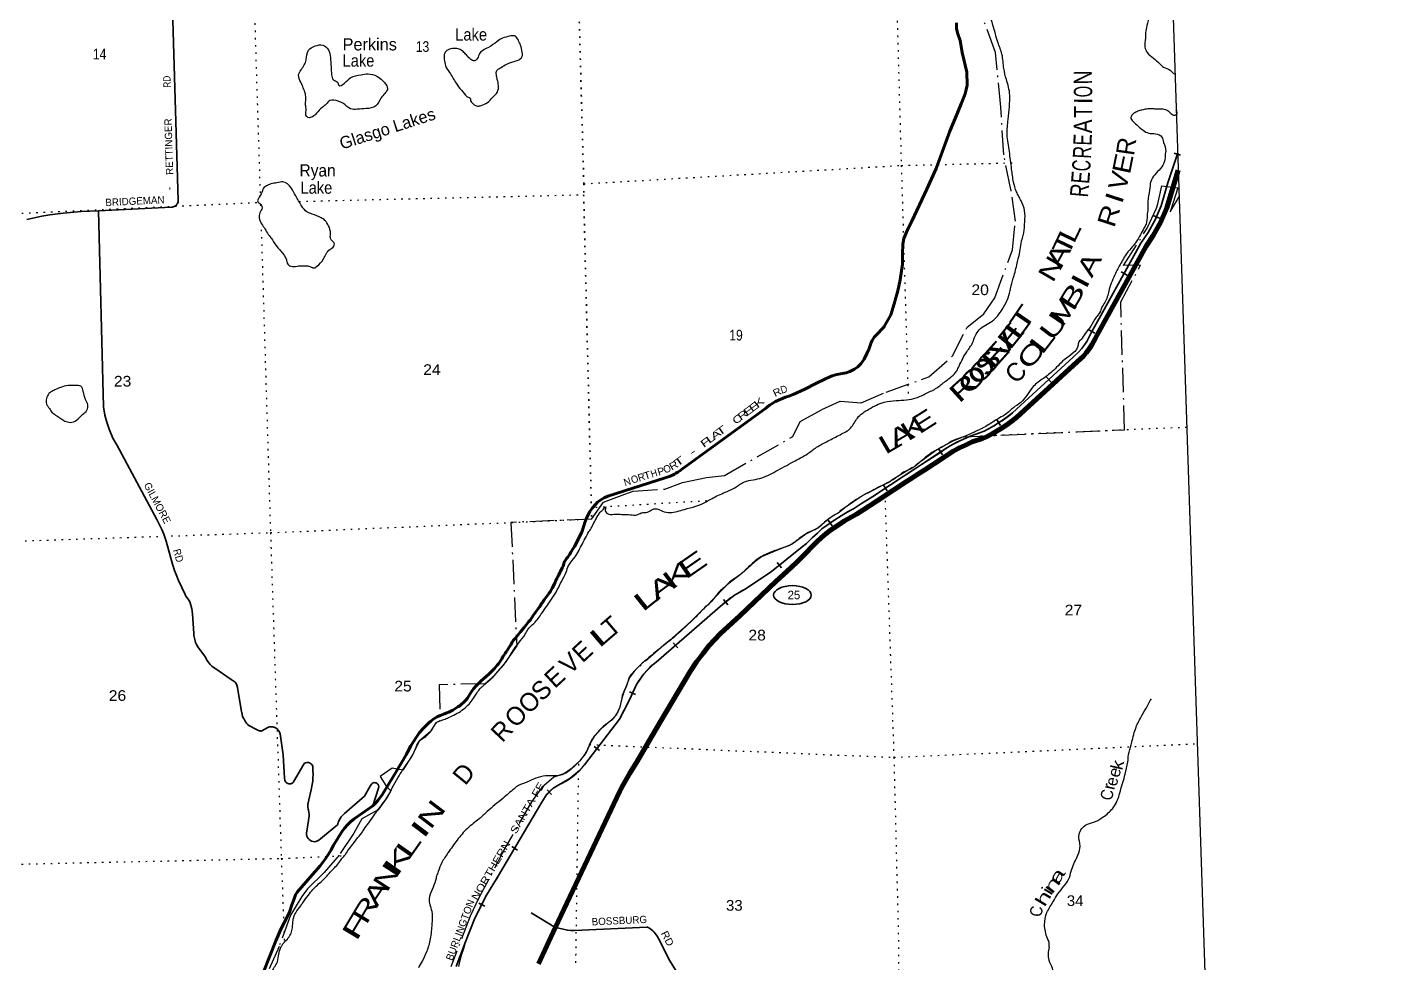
# Model space of a CAD drawing. Header units: feet. Extents: x 485078 to 733631, y 372822 to 564222.
# Drawn here: x 711273 to 733631, y 471205 to 486560 of the extents above; entities that cross this region are included whole.
import ezdxf
from ezdxf.enums import TextEntityAlignment as Align

# ---------------------------------------------------------------- set-up
doc = ezdxf.new("R2010")
doc.units = ezdxf.units.FT
doc.header["$LTSCALE"] = 80
doc.linetypes.add('DOT_DASHED', pattern=[7.7, 5, -1.2, 0.3, -1.2])
doc.linetypes.add('DOTTED', pattern=[1.5, 0.3, -1.2])
for name, color, linetype, lineweight in [('17', 7, 'Continuous', 25), ('23', 7, 'Continuous', 70), ('26', 7, 'Continuous', 40), ('27', 7, 'Continuous', 25), ('29', 7, 'Continuous', 25), ('30', 7, 'Continuous', 25), ('34', 7, 'Continuous', 25), ('39', 7, 'Continuous', 13), ('4', 7, 'Continuous', 13), ('41', 7, 'Continuous', 13), ('44', 7, 'DOT_DASHED', 13), ('6', 7, 'DOTTED', 25), ('7', 7, 'DOTTED', 13)]:
    doc.layers.add(name, color=color, linetype=linetype, lineweight=lineweight)

msp = doc.modelspace()

# ---------------------------------------------------------------- linework, layer by layer
at = {"layer": '17'}
msp.add_ellipse((723837.65, 477240.34), major_axis=(309.24, -1), ratio=0.500121, dxfattribs=at)
at = {"layer": '23'}
msp.add_line((719667.62, 471185.52), (719944.7, 471779.39), dxfattribs=at)
msp.add_lwpolyline([(719944.7, 471779.39), (721004.13, 474022.41), (721023.67, 474066.42), (721059.1, 474125.09), (721169.05, 474314.56), (721275.33, 474494.26), (721673.58, 475167.79), (722158.57, 475986.77), (722262.17, 476146.45), (722365.91, 476278.21), (722467.66, 476407.97), (722659.19, 476607.6), (722976.41, 476901.06), (723568.96, 477466.01), (723746.52, 477629.71), (723910.11, 477781.43), (724041.79, 477911.19), (724172.97, 478047.44), (724231.82, 478107.32), (724315.62, 478183.18), (724387.44, 478248.06), (724466.25, 478307.95), (724571.99, 478378.82), (724691.69, 478457.68), (724801.42, 478521.56), (724892.19, 478569.47), (725012.9, 478646.32), (725213.4, 478776.08), (725503.69, 478966.73), (725714.17, 479104.48), (725796.97, 479158.38), (725896.73, 479224.26), (726011.44, 479298.12), (726311.7, 479493.76), (726410.46, 479559.64), (726479.29, 479602.56), (726581.04, 479657.46), (726679.8, 479703.37), (726792.52, 479754.28), (726961.6, 479812.68), (727026.44, 479836.63), (727118.22, 479886.54), (727201.01, 479934.45), (727266.85, 479976.37), (727358.12, 480035.76), (727447.9, 480099.64), (727519.72, 480157.54), (727853.15, 480463.72), (728515.52, 481070.59), (728615.78, 481162.92), (728663.66, 481218.82), (728716.53, 481287.69), (728757.43, 481349.58), (728809.3, 481445.4), (728840.23, 481509.28), (728989.86, 481778.78), (729644.75, 482965.08), (729763.46, 483139.76), (729885.16, 483353.36), (729986.91, 483594.91), (730102.62, 483978.21), (730174.68, 484216.08)], dxfattribs=at)
at = {"layer": '26'}
for points in [[(720379.41, 478272.05), (720415.42, 478378.45), (720430.89, 478431.8), (720458.65, 478501.25), (720485.15, 478556.18), (720514.18, 478609.85), (720553.93, 478671.09), (720608.2, 478732.34), (720637.22, 478764.54), (720709.16, 478815.68), (720745.45, 478834.31), (720808.55, 478862.72), (720929.07, 478903.76), (721764.52, 479168.31), (721830.78, 479192.93), (721877.63, 479215.19), (721899.71, 479226.56), (721926.21, 479241.39), (721953.98, 479257.49), (721990.26, 479281.8), (722038.53, 479316.53), (722078.29, 479347.78), (723395.98, 480304.18), (723462.98, 480355.69), (723562.43, 480416.68), (723650.12, 480458.41), (723726.04, 480487.3), (723778.44, 480503.35), (723849.01, 480530.1), (724044.44, 480621.85), (724220.89, 480710.66), (724393.05, 480792.52), (724493.57, 480837.46), (724565.22, 480858.86), (724721.34, 480888.82), (724783.37, 480910.22), (724858.22, 480949.81), (724910.62, 480984.05), (724960.88, 481036.48), (725017.56, 481112.46), (725061.4, 481203.41), (725094.55, 481272.96), (725134.12, 481388.52), (725150.42, 481418.21), (725181.97, 481472.25), (725234.9, 481529.49), (725311.36, 481608.14), (725337.31, 481635.15), (725339.98, 481638.09), (725347.06, 481650.13), (725367.38, 481687.31), (725452.74, 481838.52), (725508.34, 482018.82), (725537.61, 482117.14), (725567.02, 482235.92), (725605.79, 482412.47), (725644.16, 482669.97), (725645.09, 482717.17), (725645.23, 482839.04), (725652.71, 482998.48), (725669.82, 483090.51), (725729.71, 483237.11), (725800.29, 483378.36), (726047.69, 483901.03), (726200.23, 484243.98), (726420.57, 484852.63), (726509.08, 485059.91), (726610.78, 485301.1), (726674.8, 485465.04), (726706.82, 485610.14), (726701.17, 485823.07), (726625.84, 486143.4), (726593.83, 486343.15), (726552.16, 486455.04), (726533.8, 486535.12), (726532.86, 486630.28)], [(716948.05, 473782.72), (717001.32, 473834.62), (717033.09, 473872.06), (717064.63, 473911.15), (717102.75, 473962.95), (717304.45, 474297.1), (717495.07, 474616.42), (717515.78, 474662.57), (717569.44, 474764.3), (717609.68, 474826.21), (717668.04, 474918.05), (717716.99, 474983.99), (717781.94, 475056.99), (717869.49, 475141.3), (717901.03, 475170.03), (717949.04, 475206.29), (718004.58, 475239.73), (718053.53, 475263.28), (718127.66, 475290.83), (718165.31, 475305.43), (718197.79, 475320.03), (718230.27, 475335.58), (718264.15, 475353.94), (718312.63, 475381.73), (718344.64, 475403.87), (718375.23, 475425.06), (718401.12, 475445.31), (718438.31, 475474.98), (718467.96, 475508.42), (718500.2, 475550.58), (718542.09, 475615.11), (718572.68, 475661.26), (718601.39, 475698.94), (718639.99, 475743.7), (718706.83, 475812.93), (718734.13, 475837.89), (718765.66, 475864.74), (718855.56, 475943.39), (718893.21, 475978.71), (718921.34, 476009.21), (718946.29, 476037), (718968.41, 476062.2), (718991.24, 476090.69), (719009.12, 476112.59), (719022.07, 476130.72), (719033.6, 476146.27), (719064.44, 476196.2), (719089.63, 476235.06), (719119.04, 476282.62), (719131.99, 476301.7), (719152.23, 476333.26), (719185.18, 476383.66), (719212.25, 476424.64), (719237.19, 476465.38), (719254.61, 476491.99), (719270.38, 476510.36), (719288.26, 476532.73), (719373.81, 476634.58), (719431.24, 476707.12), (719468.89, 476757.51), (719505.61, 476799.9), (719538.55, 476836.44), (719582.35, 476903.22), (719624.06, 476964.43), (719657.43, 477010.34), (719683.15, 477045.82), (719695.41, 477060.86), (719706.71, 477079.12), (719719.39, 477099.99), (719732.25, 477119.47), (719744.42, 477136.86), (719758.15, 477158.59), (719777.88, 477185.29), (719841.66, 477272.25), (719850.87, 477284.43), (719855.55, 477290.63), (719858.51, 477294.68), (719864.47, 477305.6), (719890.46, 477353.1), (719936.36, 477437.5), (719955.84, 477478.91), (719971.23, 477511.37), (719984.62, 477538.52), (719992.45, 477555.57), (720001.67, 477575.23), (720018.41, 477609.82), (720027.36, 477627.4), (720056.68, 477685.53), (720071.64, 477715.46), (720077.2, 477732.51), (720085.55, 477760), (720091.81, 477778.45), (720094.68, 477786.19), (720112.24, 477813.86), (720129.29, 477838.05), (720144.24, 477859.63), (720180.84, 477912.96), (720200.5, 477944.29), (720239.28, 478005.19), (720259.28, 478038.08), (720379.41, 478272.05)], [(715147.88, 471038.96), (715354.23, 471562.8), (715391.28, 471650.59), (715434.17, 471744.22), (715489.73, 471859.32), (715578.44, 472037.82), (715616.46, 472154.86), (715655.45, 472253.38), (715677.87, 472321.65), (715703.21, 472362.62), (715960.07, 472651.83), (716081.92, 472795.21), (716167.7, 472907.37), (716219.36, 472985.4), (716262.25, 473056.61), (716304.17, 473136.59), (716366.55, 473240.96), (716398.72, 473291.68), (716438.69, 473355.08), (716480.6, 473412.63), (716530.32, 473471.15), (716582.95, 473520.89), (716643.39, 473569.66), (716948.05, 473782.72)]]:
    msp.add_lwpolyline(points, dxfattribs=at)
at = {"layer": '29'}
msp.add_line((719550.26, 472022.05), (719951.12, 471779.72), dxfattribs=at)
for points in [[(712444.25, 483547.59), (713644.48, 483607.76), (713658.7, 483608.88), (713671.55, 483611.74), (713684.4, 483616.02), (713695.25, 483621.17), (713705.81, 483628.31), (713716.09, 483635.45), (713724.38, 483644.31), (713732.09, 483654.31), (713740.37, 483666.89), (713745.51, 483679.74), (713749.79, 483693.75), (713752.65, 483715.46), (713634.44, 487599.95)], [(712444.25, 483547.59), (712160.17, 483533.58), (711861.29, 483506.66), (711646.53, 483481.65), (711510.46, 483457.57), (711265.86, 483402.92)], [(712444.25, 483547.59), (712523.05, 480332.47), (712547.32, 480192.83), (712579.68, 480077.48), (712616.08, 479962.13), (712680.8, 479816.42), (712748.55, 479698.04), (713399.27, 478481.28), (713440.73, 478403.37), (713483.2, 478316.35), (713515.56, 478238.44), (713554.49, 478126.63), (713658.64, 477750.22), (713693.02, 477646), (713720.33, 477576.18), (713756.77, 477480.56), (713864.26, 477247.2), (713879.81, 477223.52), (713929.5, 477153.52), (713949.44, 477111.24), (713975.47, 477016.88), (713987.64, 476930.29), (714006.57, 476607.63), (714008.93, 476576.86), (714017.04, 476533.23), (714022.45, 476512.26), (714029.21, 476490.27), (714038.68, 476462.2), (714052.26, 476431.67), (714076.59, 476389.74), (714197.59, 476218.94), (714216.52, 476185.12), (714237.14, 476152.32), (714258.09, 476123.57), (714278.71, 476100.23), (714304.06, 476074.53), (714324.34, 476058.64), (714350.87, 476040.21), (714623.97, 475856.9), (714685.49, 475812.94), (714703.74, 475789.94), (714717.26, 475764.23), (714725.7, 475724.67), (714786.38, 475357.72), (714794.49, 475309.02), (714801.59, 475277.38), (714810.04, 475252.86), (714820.68, 475226.99), (714833.36, 475201.12), (714844, 475182.85), (714857.27, 475161.97), (714875.77, 475136.85), (714889.71, 475120.28), (714896.9, 475112.17), (714905.24, 475103.65), (714906.89, 475102.5), (714908.92, 475101.28), (714912.05, 475099.52), (715038.84, 475032.93), (715047.03, 475028.2), (715052.56, 475025.32), (715057.46, 475023.04), (715064.72, 475019.86), (715069, 475018.21), (715074.13, 475016.34), (715087.98, 475012.25), (715097.82, 475010.14), (715106.64, 475008.7), (715114.83, 475007.77), (715117.2, 475007.73), (715119.53, 475008.1)], [(715119.53, 475008.1), (715119.54, 475008.07), (715122.85, 475009.55), (715125.55, 475010.86), (715221.26, 475065.91), (715237.29, 475072.19), (715250.19, 475075.33), (715269.71, 475078.12), (715287.48, 475078.12), (715299.68, 475077.42), (715314.32, 475074.28), (715330, 475070.1), (715347.43, 475063.12), (715362.77, 475054.05), (715377.75, 475042.55), (715389.95, 475031.04), (715404.24, 475011.86), (715416.79, 474988.84), (715425.32, 474964.59), (715430.2, 474923.44), (715472.72, 474657.69), (715477.95, 474618.98), (715499.9, 474237.45), (715502.34, 474204.32), (715508.27, 474187.58), (715514.54, 474176.42), (715526.39, 474163.17), (715538.94, 474153.4), (715554.28, 474146.43), (715568.91, 474142.59), (715582.85, 474141.55), (715599.93, 474143.99), (715612.13, 474148.52), (715624.33, 474154.45), (715637.4, 474164.04), (715645.07, 474173.11), (715813.41, 474464.31), (715825.26, 474478.96), (715843.04, 474488.38), (715866.39, 474493.26), (715889.74, 474491.86), (715910.65, 474485.59), (715927.03, 474476.87), (715943.41, 474462.57), (715955.96, 474441.99), (715961.02, 474425.07), (715965.2, 474355.32), (715966.6, 474295.34), (715965.2, 474240.94), (715960.32, 474183.74), (715954.05, 474131.43), (715934.53, 474043.55), (715895.85, 473879.64), (715884, 473829.77), (715881.56, 473802.56), (715881.21, 473778.5), (715881.91, 473757.23), (715886.45, 473728.27), (715891.33, 473707.35), (715897.25, 473678.05), (715901.44, 473642.48), (715902.48, 473610.39), (715899.69, 473582.84), (715890.28, 473539.95), (715859.79, 473332.61), (715860.13, 473308.2), (715864.66, 473284.49), (715873.38, 473262.86), (715884.53, 473244.03), (715900.56, 473226.59), (715922.87, 473210.2), (715943.43, 473200.44), (715968.53, 473194.16), (715992.92, 473192.77), (716011.4, 473194.86), (716028.13, 473199.74), (716041.02, 473203.93), (716060.15, 473215.14), (716366.03, 473468.45), (716371.25, 473479.61), (716374.74, 473489.03), (716377.69, 473499.65), (716386.75, 473526.16), (716410.45, 473570.8), (716429.27, 473599.39), (716455.76, 473629.38), (716482.71, 473654.21), (716810.54, 473938.81), (716906.06, 474104.35), (716924.88, 474137.13), (716938.12, 474149.68), (716954.15, 474158.05), (716968.79, 474161.54), (716986.56, 474161.19), (717002.6, 474157), (717018.63, 474147.94), (717029.08, 474137.82), (717039.19, 474120.04), (717045.12, 474095.98), (717041.11, 474073.49), (716948.05, 473782.72)], [(719951.6, 471783.47), (720074.6, 471754.02), (720142.51, 471738.92), (720199.86, 471734.39), (720258.72, 471734.39), (721446.44, 471788.75), (721459.37, 471786.77), (721480.87, 471776.39), (721513.23, 471755.54), (721543.79, 471731.19), (721564.73, 471711.37), (721592.27, 471680.03), (721619.91, 471640.68), (721665.72, 471552), (721813.66, 471255.45)], [(721813.65, 471255.47), (722210.37, 470625.38)]]:
    msp.add_lwpolyline(points, dxfattribs=at)
at = {"layer": '34'}
for p, q in [((730213.09, 484458.85), (730107.92, 484493.12)), ((729865.42, 483426.28), (729763.48, 483469.22)), ((729332.67, 482490.59), (729235.84, 482544.05)), ((728804.94, 481541.52), (728708.23, 481595.21)), ((728085.83, 480736.43), (728011.1, 480817.98)), ((727256.17, 480024.9), (727195.85, 480117.62)), ((726304.53, 479541.74), (726243.15, 479633.75)), ((725393.62, 478950.07), (725332.9, 479042.53)), ((724489.2, 478376.17), (724427.61, 478468.05)), ((723657.24, 477689.31), (723588.22, 477775.74)), ((722775.87, 477080.14), (722708.15, 477167.6)), ((721954.81, 476374.65), (721882.24, 476458.14)), ((721262.75, 475605.97), (721161.73, 475651.02)), ((720670.56, 474686.72), (720582.85, 474754.11)), ((719883.88, 473964.62), (719808.81, 474045.85)), ((719323.78, 473055.85), (719228.49, 473112.01)), ((718785.91, 472132.92), (718687.25, 472182.93))]:
    msp.add_line(p, q, dxfattribs=at)
at = {"layer": '34', "lineweight": 13}
for p, q in [((721602.18, 476139.04), (722690.58, 477085.06)), ((720423.93, 474453.52), (720999.58, 475202.77)), ((718997.21, 472607.08), (719722.86, 473838.39))]:
    msp.add_line(p, q, dxfattribs=at)
at = {"layer": '34'}
msp.add_lwpolyline([(718318.87, 471141.7), (718469.68, 471547.21), (718623.01, 471938.06), (718812.82, 472312.55), (718996.27, 472607.65), (719721.92, 473838.97), (719806.55, 473971.05), (719921.82, 474077.58), (720003.56, 474126.72), (720185.2, 474228.7), (720344, 474363.36), (720423.08, 474454.22), (720998.65, 475203.37), (721152.48, 475496.33), (721188.12, 475579.09), (721275.2, 475774.33), (721397.13, 475950.06), (721549.58, 476100.02), (721601.48, 476139.89), (722689.88, 477085.91), (722889.92, 477240.82), (723063.37, 477339.56), (723494.37, 477629.12), (723999.05, 478032.15), (724068.78, 478084.99), (724100.5, 478117.94), (724161.78, 478180.29), (724247.81, 478258.17), (724322.86, 478325.96), (724407.47, 478390.27), (724516.03, 478463.03), (724638.41, 478543.65), (724752.37, 478609.99), (724841.37, 478656.96), (724958.29, 478731.4), (725158.19, 478860.77), (725448.26, 479051.28), (725658.91, 479189.14), (725741.54, 479242.93), (725841.51, 479308.95), (725956.48, 479382.97), (726256.05, 479578.17), (726355.64, 479644.6), (726428.49, 479690.03), (726535.69, 479747.86), (726637.68, 479795.28), (726755.13, 479848.32), (726927.58, 479907.89), (726984.55, 479928.93), (727068.74, 479974.72), (727148.52, 480020.88), (727212.12, 480061.38), (727301.22, 480119.35), (727386.82, 480180.26), (727453.73, 480234.2), (727784.81, 480538.22), (728447.13, 481145.05), (728542.89, 481233.24), (728585.12, 481282.53), (728634.15, 481346.42), (728670.64, 481401.62), (728719.3, 481491.52), (728750.46, 481555.89), (728901.41, 481827.75), (729558.5, 483018.04), (729677.6, 483193.28), (729794.33, 483398.17), (729891.66, 483629.23), (730005.85, 484007.49), (730165.38, 484497.07)], dxfattribs=at)
at = {"layer": '34', "lineweight": 13}
for points in [[(724070.59, 478085.29), (724101.29, 478117.17), (724162.54, 478179.5), (724248.55, 478257.35), (724323.56, 478325.11), (724408.11, 478389.37), (724516.64, 478462.11), (724638.99, 478542.71), (724752.9, 478609.03), (724841.92, 478656.01), (724958.88, 478730.47), (725158.79, 478859.85), (725448.86, 479050.36), (725659.51, 479188.22), (725742.14, 479242.01), (725842.11, 479308.03), (725957.08, 479382.05), (726256.66, 479577.25), (726356.24, 479643.68), (726429.04, 479689.08), (726536.18, 479746.88), (726638.14, 479794.28), (726755.54, 479847.3), (726927.95, 479906.85), (726985.01, 479927.93), (727069.28, 479973.76), (727149.09, 480019.94), (727212.72, 480060.46), (727301.84, 480118.44), (727387.48, 480179.38), (727454.45, 480233.37), (727785.55, 480537.41), (728447.87, 481144.24), (728543.68, 481232.47), (728585.97, 481281.84), (728635.05, 481345.78), (728671.58, 481401.05), (728720.28, 481491.02), (728751.44, 481555.38), (728902.37, 481827.22), (729559.44, 483017.46), (729678.53, 483192.7), (729795.32, 483397.68), (729892.7, 483628.86), (730006.9, 484007.16), (730166.5, 484496.99)], [(723063.95, 477338.62), (723495.02, 477628.23), (723999.73, 478031.28)]]:
    msp.add_lwpolyline(points, dxfattribs=at)
for centre, radius, start, end in [((732162.51, 467335.02), 13455.15, 126.96807, 127.34884), ((723767.95, 475900.3), 1601.37, 116.07984, 132.28195), ((722272.78, 475212.33), 1143.89, 125.89112, 161.32281), ((718653.22, 476621.73), 2742.05, 328.8365, 337.64141), ((719564.68, 475121.39), 1088.28, 293.81472, 322.14301), ((720279.94, 473574.51), 616.42, 116.58162, 154.65367), ((722645.39, 470134.61), 4407.08, 145.87344, 166.76887)]:
    msp.add_arc(centre, radius, start, end, dxfattribs=at)
at = {"layer": '39'}
for points in [[(729851.4, 494004.37), (729710.24, 493848.57), (729606.46, 493646.12), (729462.45, 493514.44), (729306.24, 493384.43), (729167.94, 493265.06), (728995.6, 493132.56), (728833.43, 492998.32), (728729, 492898.15), (728569.39, 492745.77), (728442.5, 492582.19), (728365.03, 492460.53), (728288.14, 492318.63), (728214.95, 492188.99), (728185.83, 492145.64), (728119.06, 492004.04), (728057.31, 491899.02), (727971.13, 491728.52), (727908.26, 491522.25), (727857.07, 491332.52), (727831.48, 491167.81), (727845.8, 490953.65), (727896.81, 490801.28), (727990.69, 490706.82), (728106.42, 490627.16), (728217.8, 490557.5), (728350.07, 490466.17), (728444.54, 490351.49), (728500.56, 490235.7), (728542.59, 490113.43), (728570.34, 489994.8), (728533.34, 489874.3), (728557.26, 489538.95), (728608.74, 489370.4), (728696.5, 489138.11), (728759.91, 489046.82), (728862.53, 488930.35), (728974.62, 488836.42), (729003.01, 488695.54), (729139.77, 488519.32), (729267.91, 488361.07), (729370.56, 488313.43), (729537.19, 488293.94), (729678.46, 488241.34), (729797.59, 488184.04), (729866.89, 488099), (729921.68, 488025.68), (729978.54, 487950.4), (729977, 487794.48), (729926.04, 487596.66), (729862.59, 487410.62), (729784.97, 487224.17), (729751.64, 487047.09), (729743.38, 486913.25), (729703.33, 486758.25), (729659.7, 486586.95), (729638.77, 486470.97), (729635.34, 486379.77), (729627.37, 486235.82), (729662.34, 486147.76), (729766.33, 486053.59), (729866.11, 485965.38), (729934.7, 485904.6), (730039.43, 485854.99), (730110, 485796.3), (730122.58, 485793.09)], [(721416.41, 478594.18), (721460.7, 478603.56), (721538.44, 478646.29), (721584.69, 478657.74), (721703.28, 478618.65), (721827.54, 478593.89), (722064.97, 478647.3), (722251.86, 478697.22), (722519.49, 478826.4), (722731.22, 478927.65), (722871.16, 478990.39), (722952.71, 479041.32), (723020.34, 479083.76), (723301.81, 479154.63), (723563.72, 479271.49), (723852.84, 479427.61), (724089.93, 479561.97), (724234.77, 479665.34), (724424.13, 479769.99), (724621.63, 479872.85), (724794.68, 479981.08), (724905.32, 480146.22), (725095.47, 480293.4), (725343.33, 480405.81), (725541.04, 480431.76), (725871.84, 480477.73), (726041.79, 480553.48), (726209.35, 480641.31), (726351.99, 480750.69), (726535.48, 480917.92), (726575.68, 480998.03), (726702.47, 481234.48), (726797.39, 481382.97), (726842.61, 481499.65), (726904.66, 481594.56), (727119.2, 481738.4), (727283.77, 481929.38), (727414.58, 482236.79), (727428.53, 482314.12), (727478.29, 482483.57), (727536.28, 482718.04), (727574.13, 482879.05), (727592.57, 483011.16), (727636.02, 483188.52), (727653.17, 483365.13), (727651.81, 483551.32), (727592.47, 483711.56), (727555.95, 483783.38), (727517.24, 483861.21), (727470.1, 484019.77), (727437.63, 484231.38), (727400.83, 484521.82), (727364.45, 484798.09), (727379.54, 485045.49), (727401.64, 485260.7), (727408.37, 485447.13), (727352.29, 485704.62), (727310.69, 485881.56), (727279.53, 486117.5), (727211.04, 486313.91), (727170.51, 486454.44), (727131.93, 486597.05), (727073.56, 486793.74), (727062.41, 486898.69), (727064.77, 487165.96), (727095.32, 487369.27), (727148.12, 487573.22), (727142.3, 487773.46), (727149.66, 487868.81), (727166.81, 487905.74), (727135.98, 488060.72), (727125.59, 488279.05), (727108.72, 488371.68), (727110.97, 488503.32), (727090.05, 488595.83), (727049.96, 488651.36), (727013.86, 488709.02), (727051.98, 488791.09), (727073.5, 488886.85), (726980.66, 489224.26), (726943.29, 489395.24), (726946.86, 489711.83), (726937.01, 489887.24), (726884.97, 490077.77), (726882.42, 490095.91), (726835.34, 490252.45), (726749.58, 490415.97), (726644.38, 490621.43), (726621.14, 490724), (726653.39, 490868.66), (726727.61, 491032.74)], [(718490.02, 485422.72), (718401.98, 485525.44), (718315.6, 485640.36), (718207.11, 485819.41), (718141.09, 485930.87), (718121.91, 486033.56), (718121.58, 486114.52), (718164.28, 486178.5), (718254.51, 486209.44), (718329.38, 486211.6), (718399.06, 486183.25), (718457.19, 486134.32), (718513.59, 486075.22), (718573.86, 486022.3), (718620.75, 486011.51), (718666.18, 486051.28), (718702.33, 486131.27), (718809.43, 486209.25), (718954.62, 486300.48), (719079.81, 486383.04), (719194.38, 486412.66), (719275.26, 486417.02), (719338.09, 486345.96), (719372.75, 486268.01), (719402.53, 486149.44), (719404, 486098.87), (719396.67, 486072.34), (719343.33, 486026.27), (719247.14, 485991.11), (719121.01, 485940.91), (719031.42, 485887.72), (718983.85, 485851.94), (718977.81, 485780.91), (718992.31, 485700.36), (719011.37, 485601.72), (718994.08, 485500.01), (718913.82, 485404.57), (718829.1, 485323.18), (718725.17, 485275.65), (718668.74, 485265.93), (718596.8, 485302.31), (718550.17, 485373.84), (718550.05, 485377.89), (718490.02, 485422.72)], [(715848.42, 485373.48), (715839.67, 485469.76), (715806.55, 485563.95), (715763.26, 485659.86), (715729.56, 485774.28), (715771.55, 485862.53), (715853.86, 486026.85), (715889.86, 486181.73), (716003.2, 486253.83), (716124.32, 486267.44), (716217.67, 486191.19), (716251.79, 486062.62), (716262.26, 485911.1), (716270.13, 485779.75), (716300.87, 485697.64), (716366.8, 485659.05), (716388.56, 485607.05), (716480.76, 485640.07), (716589.35, 485736.32), (716752.14, 485779.48), (716869.15, 485795), (717014.06, 485756.67), (717105.15, 485688.44), (717166.01, 485615.3), (717186.45, 485538.97), (717143.81, 485472.96), (717081.24, 485396.26), (716995.85, 485268.29), (716839.13, 485225.31), (716689.56, 485214.92), (716584.1, 485219.98), (716464.1, 485307.61), (716379.96, 485345.67), (716241.94, 485355.86), (716180.86, 485297.42), (716113.65, 485240.82), (716025.12, 485151.22), (715957.96, 485092.61), (715883.44, 485078.31), (715845.26, 485137.94), (715853.32, 485209.02), (715843.05, 485283.62), (715848.5, 485374.87)], [(730141.48, 485220.39), (730130.42, 485115.42), (730068.68, 485127.09), (730022.76, 485174.35), (729967.12, 485207.16), (729810.9, 485216.83), (729752.04, 485221.2), (729650.87, 485218.28), (729578.43, 485202.02), (729508.14, 485181.78), (729446.35, 485147.61), (729410.8, 485116.22), (729398.11, 485065.25), (729448.67, 484997.88), (729540.18, 484915.5), (729596.22, 484868.53), (729688.69, 484822.61), (729800.4, 484811.67), (729905.24, 484758.01), (729934.13, 484669.77), (729968.78, 484523), (729961.86, 484482.32), (729949.2, 484360.49), (729881.72, 484243.16), (729787.53, 484139.23), (729723.93, 484028.09), (729703.7, 483887.83), (729674.77, 483698.74), (729674.07, 483583.33), (729663.2, 483469.66), (729644.99, 483329.46), (729610.51, 483261.66), (729552.98, 483150.69), (729472.79, 483024.14), (729399.57, 482933.43), (729301.7, 482807.41), (729245.72, 482712.68), (729144, 482519.46), (729042.19, 482259.44), (728979.04, 482063.29), (728927.29, 481977.52), (728882.09, 481872.44), (728827.15, 481802.15), (728737.43, 481655.31), (728644.13, 481531.37), (728580.06, 481436.4), (728535.04, 481382.47), (728529.97, 481347.91), (728302.24, 481100.46), (728105.59, 480908.25), (727938.67, 480782.29), (727775.93, 480643.8), (727587.39, 480401.7), (727498.09, 480338.4), (727436.72, 480290.07), (727343.84, 480210.47), (727240.32, 480148.78), (727061.26, 480038.35), (726967.69, 479983.02), (726907.74, 479954.98), (726659.88, 479842.57), (726455.6, 479763.8), (726360.12, 479704.37), (726207.46, 479625), (725915.08, 479408.13), (725776.25, 479306.96), (725673.2, 479264.15), (725575.89, 479191.6), (725512.92, 479149.6), (725422.06, 479090.27), (725262.23, 479014.81), (725154.55, 478957.05), (725024.9, 478888.54), (724953.23, 478845.98), (724861.62, 478792.73), (724603.72, 478596.87), (724384.29, 478451.77), (724247.2, 478331.7), (724095.17, 478266.58), (723997.78, 478203.05), (723900.69, 478129.39), (723827.34, 478074.65), (723777.4, 478050.94), (723546.87, 477969.39), (723344.91, 477880.57), (723319.01, 477865.66), (723142.86, 477724.95), (723046.29, 477633.1), (722953.42, 477553.49), (722786.73, 477435.33), (722747.5, 477391.69)], [(715291.26, 483085.53), (715230.4, 483158.68), (715175.08, 483250.2), (715122.03, 483333.69), (715082.78, 483429.72), (715092.46, 483515.02), (715128.55, 483597.03), (715092.09, 483666.83), (715060.98, 483692.25), (715080.94, 483771.77), (715134.66, 483874.54), (715151.52, 483921.58), (715223.14, 483966.16), (715275.1, 483989.92), (715373.84, 484006.94), (715472.58, 484023.96), (715605.09, 483924.54), (715681.81, 483793.15), (715781.86, 483626), (715865.68, 483529.22), (715951.78, 483493.24), (716101.38, 483432.78), (716161.35, 483389.98), (716192.88, 483350.4), (716244.62, 483242.58), (716254.71, 483174.05), (716250.11, 483123.31), (716265.86, 483069.11), (716316.25, 483007.81), (716307.37, 482965.04), (716242, 482914.57), (716139.22, 482757.76), (716025.38, 482633.02), (715965.26, 482611.05), (715950.87, 482618.73), (715802.21, 482646.83), (715705.2, 482639.98), (715604.02, 482637.06), (715543.75, 482689.98), (715528.06, 482742.16), (715434.73, 482887.24), (715352.88, 482986.1), (715306.18, 483059.65), (715291.26, 483085.53)], [(711683.14, 480232.94), (711638.68, 480300.47), (711587.8, 480379.95), (711589.33, 480467.01), (711629.53, 480547.08), (711661.13, 480574.29), (711724.99, 480606.47), (711850.96, 480660.67), (711973.82, 480682.4), (712056.87, 480680.73), (712154.42, 480667.34), (712191.32, 480581.38), (712231.47, 480453.03), (712266.52, 480360.95), (712252.79, 480275.56), (712181.9, 480206.75), (712081.43, 480110.79), (711981.22, 480075.55), (711891.52, 480097.26), (711757.48, 480182.46), (711683.14, 480232.94)], [(715288.8, 471043.51), (715317.18, 471111.92), (715367.59, 471188.99), (715400.31, 471317.46), (715425.47, 471427.5), (715452.15, 471484.95), (715544.14, 471594.89), (715598.63, 471671.36), (715624.49, 471757.13), (715632.31, 471836.3), (715641.99, 471921.6), (715681.48, 472025.98), (715765.2, 472141.75), (715798.31, 472187.24), (715844.99, 472253.36), (715926.81, 472365.03), (716078.33, 472517.18), (716174.9, 472609.03), (716247.47, 472690.07), (716300.52, 472746.26), (716373.22, 472823.25), (716441.46, 472914.29), (716498.2, 472982.73), (716533.15, 473034.34), (716603.3, 473129.48), (716681.3, 473232.94), (716765.37, 473336.58), (716806.1, 473398.49), (716880.06, 473501.83), (716969.55, 473627.9), (717020.11, 473700.2), (717104, 473809.91), (717179.98, 473913.32), (717241.62, 474022.38), (717293.26, 474127.11), (717380.09, 474275.36), (717535.19, 474509.77), (717589.31, 474591.01), (717658.66, 474743.33), (717726.31, 474858.42), (717789.24, 474900.52), (717886.04, 474984.28), (717925.04, 475036.01), (717928.91, 475042.2), (717980.91, 475134.79), (718115.34, 475198.6), (718191.45, 475230.75), (718308.15, 475284.91), (718412.18, 475349.23), (718510.28, 475431.31), (718577.09, 475513.39), (718668, 475650.06), (718728.05, 475721.14), (718771.18, 475761.76), (718845.6, 475824.38), (718990.22, 475975), (719117.07, 476120.55), (719254.08, 476328.72), (719347.1, 476459.04), (719450.28, 476596.13), (719493.56, 476674.36), (719593.21, 476776.38), (719723.45, 476942.24), (719804.63, 477059.02), (719894.28, 477191.03), (719976.32, 477323.88), (720050.74, 477471.13), (720121.78, 477616.68), (720163.73, 477726.07), (720245.6, 477835.72), (720315.45, 477940.98), (720372.98, 478051.95), (720436.41, 478169.16), (720497.87, 478284.29), (720542.41, 478354.4), (720569.21, 478407.81), (720607.57, 478481.79), (720644.19, 478545.6), (720683.13, 478599.35), (720736.3, 478651.49), (720771.72, 478686.93), (720766.59, 478654.39), (720774.13, 478604), (720844.11, 478565.53), (720923.03, 478567.81), (720939.21, 478568.28), (721036.52, 478565.01), (721180.48, 478559.04), (721283.8, 478557.97), (721355.83, 478588.39), (721416.41, 478594.18)], [(722747.5, 477391.69), (722611.46, 477264.28), (722525.48, 477156.54), (722377.83, 477010.58), (722214.58, 476843.93), (722048.95, 476689.36), (721912.8, 476566), (721671.39, 476370.78), (721501.25, 476232.27), (721355.09, 476104.57), (721236.91, 475989.83), (721147.42, 475863.76), (721125.54, 475780.14), (721074.02, 475671.36), (721026.23, 475503.99), (721002.92, 475400.08), (720926.1, 475256.17), (720865.48, 475181.55), (720797.98, 475135.06), (720642.17, 474990.9), (720527.19, 474835.76), (720494.91, 474761.95), (720447.26, 474659.36), (720404.68, 474591.33), (720271.26, 474443.76), (720058.97, 474291.89), (719964.33, 474272.97), (719784.12, 474271.82), (719623.24, 474232.77), (719475.26, 474167.77), (719341.1, 474115.32), (719269.72, 474062.65), (719083.98, 473903.45), (718825.01, 473685.46), (718692.78, 473566.26), (718500.85, 473410.93), (718332.29, 473217.81), (718182.42, 473009.03), (718083.68, 472852.34), (718021.26, 472700.74), (717995.04, 472627.11), (717976.92, 472553.71), (717920.39, 472408.36), (717872.13, 472257.17), (717914.55, 472051.92), (717918.58, 471843.53), (717891.35, 471595.78), (717832.53, 471389.63), (717757.33, 471232.18), (717696.22, 471121.48)], [(728052.88, 471460.23), (728053.51, 471537.76), (728027.68, 471605.2), (727979.31, 471830.43), (728018.15, 472027.83), (728124.09, 472215.01), (728199.47, 472338.58), (728386.06, 472606.99), (728424.68, 472741.65), (728527.31, 472973.25), (728561.54, 473119.93), (728542.65, 473283.29), (728652.8, 473464.52), (728781.03, 473510.69), (728920.64, 473583.49), (729080.68, 473719.6), (729129.5, 473781.71), (729223.68, 474025.21), (729302.78, 474300.66), (729343.69, 474496.09), (729367.22, 474662.7), (729411.15, 474823.81), (729443.88, 474952.24), (729480.95, 475070.66), (729578.56, 475265.7), (729663.42, 475411.8), (729732.61, 475539.24)], [(728052.88, 471459.89), (728048.58, 471249.6), (728103.87, 471115.05), (728089.81, 470902.24), (728147, 470670.57), (728203.6, 470469.24), (728235.51, 470287.68), (728260.87, 470027.06), (728225.6, 469862.41), (728211.07, 469673.88), (728230.55, 469609.48), (728282.87, 469523.46), (728295.97, 469371.9), (728324.27, 469271.24), (728354.39, 469180.73), (728470.78, 469132.38), (728477.65, 469125.41)]]:
    msp.add_spline(points, degree=3, dxfattribs=at)
at = {"layer": '4'}
msp.add_lwpolyline([(727552.54, 563611.91), (733631.22, 379550.22), (703073.68, 378562.1), (672514.8, 377616.02), (641954.65, 376711.97), (611393.28, 375849.96), (580830.76, 375029.99), (550267.15, 374252.07), (519702.48, 373516.18), (489136.84, 372822.34), (485083.98, 556942.67), (515396.36, 557630.76), (545707.77, 558360.55), (576018.15, 559132.03), (606327.43, 559945.21), (636635.58, 560800.08), (666942.51, 561696.64), (697248.19, 562634.88)], close=True, dxfattribs=at)
msp.add_lwpolyline([(727552.54, 563611.91), (733631.22, 379550.22), (703073.68, 378562.1), (672514.8, 377616.02), (641954.65, 376711.97), (611393.28, 375849.96), (580830.76, 375029.99), (550267.15, 374252.07), (519702.48, 373516.18), (489136.84, 372822.34), (485083.98, 556942.67), (515396.36, 557630.76), (545707.77, 558360.55), (576018.15, 559132.03), (606327.43, 559945.21), (636635.58, 560800.08), (666942.51, 561696.64), (697248.19, 562634.88)], close=True, dxfattribs=at)
at = {"layer": '44'}
for points in [[(720540.56, 478487.95), (720738.28, 478767.63), (721085.55, 478895.44), (721225.26, 478947.37), (721743.51, 478980.09), (722035.81, 479087.63), (722426.2, 479169.72), (722724.94, 479204.68), (723846.65, 479845.69), (723964.31, 480087.62), (724322.51, 480286.01), (724623.93, 480424.13), (724965.21, 480397.67), (725378.86, 480573.42), (726079.93, 480820.18), (726467.76, 481164.96), (726703.68, 481630.64), (726979.84, 481858.99), (727163.77, 482119.01), (727449.92, 482905.51), (727499.2, 483377.89), (727427.32, 483899.3), (727307.29, 484467.82), (727259.29, 485248.64), (727173.01, 486145.58), (726925.97, 486817.53)], [(726646.06, 479836.57), (729293.23, 479953.91), (729228.72, 482050.74), (729556.47, 482654.32), (729272.56, 482649.19), (729666.3, 483261.38), (729816.23, 483592.83), (729837.15, 483662.61), (729905.7, 483955.34), (730166.66, 483926.02), (730039.39, 483530.03), (730189.23, 483774.78)], [(726646.06, 479836.57), (726474.27, 479766.17), (726286.67, 479666.32), (726186.87, 479610.4), (725811.66, 479334.81), (725418.48, 479091.17), (724943.48, 478843.54), (724464.48, 478512.03), (724258.91, 478344.29), (724059.33, 478240.44), (723831.81, 478076.68), (723536.43, 477956.86), (723332.85, 477868.99), (723221.09, 477785.11), (723005.54, 477593.39), (722774.02, 477413.66), (722163.3, 476798.58), (721843.97, 476511.01), (721724.22, 476419.14), (721249.21, 475999.76), (721161.4, 475887.93), (721069.6, 475648.3), (721049.64, 475578.4), (720998.74, 475388.68), (720943.85, 475268.84), (720852.04, 475176.98), (720700.36, 475045.17), (720584.6, 474917.36), (720539.7, 474849.47), (720449.89, 474655.76), (720342.12, 474515.96), (720233.34, 474418.1), (720202.41, 474388.15), (720094.64, 474310.27), (719919.54, 474251.93), (719722.42, 474082.61), (719552, 473845.08), (719134.37, 473113.38), (718688.59, 472269.28), (718546.89, 471969.72), (718229.58, 471138.8)], [(720540.56, 478487.95), (719215.47, 478432.14), (719310.59, 476408.19)], [(719310.59, 476408.19), (719106.74, 476111.62), (719002.96, 475989.8), (718900.17, 475877.96), (718794.39, 475784.1), (718036.92, 475769.3), (718050.32, 475174.11), (717985.08, 475141.05), (717890.28, 474993.26), (717716.64, 474847.48), (717598.89, 474615.82), (717438.22, 474366.18), (717263.93, 474398.82), (717067.57, 474260.23), (717163.09, 474115.23), (717243.63, 474026.67), (717189.74, 473930.81), (717036.06, 473713.13), (716764.93, 473565.96), (716634.92, 473329.74), (716395.48, 472971.08), (716149.93, 472688.64), (715874.5, 472417.04), (715782.69, 472293.22), (715595.08, 471985.67), (715407.43, 471470.89), (715216.24, 471041.17)]]:
    msp.add_lwpolyline(points, dxfattribs=at)
at = {"layer": '6'}
msp.add_lwpolyline([(719464.58, 517254.15), (719485.13, 516133.49), (719508.77, 516016.77), (719651.49, 510826.57), (719679.53, 510697.82), (719812.69, 505418.28), (719963.39, 500092.69), (720118.2, 494765.19), (720133.84, 494565.71), (720267.09, 489362.62), (720268.68, 489168.33), (720412.42, 483990.52), (720410.15, 483812.11), (720537.4, 478673.4), (720540.56, 478487.95)], dxfattribs=at)
at = {"layer": '7'}
for p, q in [((715102.72, 483651.29), (715106.07, 483541.65)), ((715736.17, 483702.27), (720410.15, 483812.11)), ((730314.12, 479993.11), (726840.04, 479845.74)), ((722431.57, 478785.4), (720537.4, 478673.4)), ((720323.16, 474469.55), (720276.92, 471205.36))]:
    msp.add_line(p, q, dxfattribs=at)
for points in [[(724593.85, 517421.87), (724645.73, 516191.23), (724805.41, 510835.53), (725005.29, 505559.94), (725233.53, 500214.31), (725378.63, 494872.36), (725525.19, 489619.52), (725495.93, 488942.77), (725625.3, 484292.47), (725740.31, 480473.94)], [(714147.37, 517081.49), (714184.93, 516000.88), (714337.89, 510667.25), (714474.13, 505351.36), (714599.35, 499996.69), (714693.65, 494382.02), (714934.38, 489024.61), (715097.91, 483805.77)], [(720412.42, 483990.52), (725625.3, 484292.47), (727483.19, 484335.93)], [(705899.06, 483332.61), (709744.02, 483439.72), (715063.93, 483685.6)], [(715111.74, 483356.2), (715267.29, 478265.02), (715444.94, 472917.94), (715494.67, 471555)], [(725350.97, 479027.49), (725504.61, 474576.48), (725584.19, 471378.79)], [(699933.09, 477797.7), (704598.78, 477904.71), (709917.8, 478086.45), (715267.29, 478265.02), (720540.56, 478487.95)], [(720504.32, 474786.52), (725504.61, 474576.48), (730485.52, 474801.91)], [(700102.74, 472437.22), (704774.64, 472549.47), (710099.7, 472802.24), (715444.94, 472917.94), (716481.41, 472961.66)], [(726160.43, 453522.43), (725989.82, 458466.31), (725795.62, 463835.87), (725604.15, 469273.18), (725584.25, 471377.78)]]:
    msp.add_lwpolyline(points, dxfattribs=at)

# ---------------------------------------------------------------- texts
at = {"layer": '17'}
msp.add_text('25', height=140, dxfattribs=at).set_placement((723863.7, 477172.03), align=Align.CENTER)
at = {"layer": '27'}
for s, rotation, width, p in [('K', 37.553, 1.5, (723327.13, 480353.41)), ('R', 25.449, 1.15, (723612.07, 480517.82)), ('D', 17.03, 0.95, (723714.96, 480559.78)), ('R', 35.973, 1.4, (723056.18, 480148.33)), ('E', 35.973, 1.5, (723151.86, 480218.34)), ('E', 35.973, 1.5, (723241.21, 480285.17)), ('C', 35.973, 1.4, (722970.01, 480081.5)), ('F', 35.973, 1.6, (722443.97, 479699.69)), ('L', 35.973, 1.7, (722530.13, 479763.34)), ('A', 35.973, 1.55, (722613.13, 479823.83)), ('T', 35.973, 1.7, (722702.48, 479890.66)), ('-', 35.973, 1.8, (722233.55, 479546.97)), ('R', 29.232, 1.2, (721916.88, 479316.38)), ('T', 35.735, 1.7, (722011.61, 479386.18)), ('O', 17.571, 0.95, (721265.01, 479086.01)), ('T', 17.571, 1.2, (721471.62, 479148.63)), ('H', 17.571, 0.9, (721582.86, 479181.51)), ('P', 17.571, 1.05, (721697.28, 479214.41))]:
    msp.add_text(s, height=120, rotation=rotation, dxfattribs=dict(at, width=width)).set_placement(p, align=Align.CENTER)
for s, rotation, p in [('O', 20.383, (721801.03, 479256.55)), ('N', 17.571, (721144.24, 479043.6)), ('R', 17.571, (721376.25, 479118.9))]:
    msp.add_text(s, height=120, rotation=rotation, dxfattribs=at).set_placement(p, align=Align.CENTER)
at = {"layer": '30'}
for rotation, width, p in [(91.743, 0.85, (713629.9, 485569.81)), (285.466, 0.95, (713667.92, 477979.17)), (297.32, 1.1, (721675, 471689.53))]:
    msp.add_text('RD', height=120, rotation=rotation, dxfattribs=dict(at, width=width)).set_placement(p)
for s, rotation, p in [('RETTINGER', 91.743, (713671.12, 484138.48)), ('-', 271.743, (713568.07, 483939.62)), ('BRIDGEMAN', 2.87, (712558.96, 483623.43)), ('GILMORE', 298.138, (713182.44, 479049.11)), ('BOSSBURG', 2.621, (720544.63, 471817.55))]:
    msp.add_text(s, height=120, rotation=rotation, dxfattribs=at).set_placement(p)
at = {"layer": '34', "width": 1.2}
msp.add_text(' NORTHERN - SANTA FE', height=120, rotation=59.633, dxfattribs=at).set_placement((718634.15, 472175.07))
at = {"layer": '34'}
msp.add_text('BURLINGTON', height=120, rotation=69.633, dxfattribs=at).set_placement((718254.79, 471228.9))
at = {"layer": '41'}
for s, width, p in [('Lake', 0.9, (718301.49, 486341.82)), ('Lake', 0.9, (716451.46, 485913.39)), ('Ryan', 0.95, (715744.58, 484110.73)), ('Lake', 0.9, (715760.74, 483827.81))]:
    msp.add_text(s, height=200, dxfattribs=dict(at, width=width)).set_placement(p)
msp.add_text('Perkins', height=200, dxfattribs=at).set_placement((716451.46, 486180.15))
msp.add_text('Glasgo Lakes', height=200, rotation=17.971, dxfattribs=at).set_placement((716440.84, 484550.32))
for s, rotation, p in [('R', 81.807, (729467.45, 484584.67)), ('C', 45.945, (727612.65, 480796.01)), ('T', 40.726, (720960.57, 476612.8)), ('E', 42.747, (720489.46, 476206.68)), ('V', 42.747, (720280.89, 476013.89)), ('E', 42.747, (720034.15, 475785.85)), ('S', 44.767, (719820.27, 475576.26)), ('O', 44.767, (719623.71, 475381.28)), ('O', 46.787, (719405.74, 475157.46)), ('R', 46.787, (719174.35, 474911.15)), ('D', 50.827, (718557.47, 474213.54))]:
    msp.add_text(s, height=300, rotation=rotation, dxfattribs=at).set_placement(p, align=Align.CENTER)
for s, height, rotation, width, p in [('E', 300, 78.547, 1.2, (729411.52, 484292.84)), ('V', 300, 75.286, 1.1, (729345.83, 484003.28)), ('R', 300, 72.026, 1.2, (729174.77, 483421.4)), ('I', 300, 72.026, 1.35, (729270.46, 483716.29)), ('A', 300, 62.246, 1.4, (728842.84, 482598.49)), ('B', 300, 58.986, 1.6, (728554.7, 482066.94)), ('I', 300, 62.246, 1.65, (728698.48, 482324.15)), ('M', 300, 55.726, 1.4, (728402.85, 481815.27)), ('U', 300, 52.466, 1.55, (728243.22, 481569.24)), ('O', 300, 49.205, 1.5, (727873.62, 481094.42)), ('L', 300, 52.466, 1.8, (728054.39, 481323.41)), ('K', 300, 36.686, 1.7, (722028.51, 477444.81)), ('E', 300, 34.666, 1.75, (722277.18, 477620.4)), ('A', 300, 36.686, 1.65, (721779.92, 477259.61)), ('L', 300, 38.706, 1.85, (721536.46, 477077.55)), ('L', 300, 40.726, 1.9, (720821.54, 476493.1)), ('k', 200, 77.186, 1.15, (729270.75, 474430.74)), ('e', 200, 80.124, 0.95, (729178.57, 474164.64)), ('e', 200, 75.699, 1.05, (729220.89, 474307.71)), ('C', 200, 79.801, 0.9, (729102.16, 473944.63)), ('r', 200, 78.151, 1.1, (729131.68, 474079.19)), ('N', 300, 52.847, 1.55, (718030.62, 473554.78)), ('I', 300, 52.847, 2, (717843.41, 473307.71)), ('K', 300, 54.867, 1.65, (717476.09, 472795.25)), ('L', 300, 54.867, 1.7, (717654.49, 473048.78)), ('N', 300, 56.888, 1.45, (717295.11, 472531.18)), ('a', 200, 57.13, 1.65, (728264.41, 472575.99)), ('A', 300, 56.888, 1.55, (717125.75, 472271.52)), ('i', 200, 58.459, 1.35, (728106.57, 472332.79)), ('n', 200, 53.867, 1.8, (728179.67, 472427.68)), ('R', 300, 58.908, 1.5, (716952.77, 472002.53)), ('h', 200, 59.272, 1.6, (728040.51, 472211.39)), ('F', 300, 58.908, 1.85, (716792.69, 471737.06)), ('C', 200, 81.274, 0.9, (727941.31, 472035.43))]:
    msp.add_text(s, height=height, rotation=rotation, dxfattribs=dict(at, width=width)).set_placement(p, align=Align.CENTER)
at = {"layer": '44'}
for s, rotation, width, p in [('N', 91.083, 0.8, (728756.35, 485738.79)), ('O', 91.083, 0.6, (728760.72, 485507.51)), ('T', 89.641, 0.8, (728760.57, 485171.76)), ('A', 89.641, 0.85, (728759.06, 484933.35)), ('E', 88.127, 0.7, (728753.49, 484709.65)), ('R', 86.784, 0.7, (728745.54, 484499.73)), ('C', 86.784, 0.65, (728733.35, 484282.94)), ('E', 85.087, 0.75, (728719.22, 484082.6)), ('R', 85.087, 0.75, (728700.93, 483869.79)), ('T', 64.546, 1.4, (728435.48, 482940.98)), ('L', 64.546, 1.4, (728526.77, 483132.76)), ('N', 59.824, 1.35, (728211.3, 482522.21)), ('A', 61.437, 1.45, (728330.83, 482738.34)), ('T', 55.67, 1.65, (727745.76, 481703.81)), ('V', 50.781, 1.7, (727408.62, 481243.56)), ('E', 50.781, 1.55, (727538.7, 481407.15)), ('L', 53.636, 1.75, (727650.43, 481562.75)), ('E', 48.016, 1.65, (727278.25, 481082.63)), ('S', 48.016, 1.5, (727159.73, 480950.92)), ('O', 44.897, 1.55, (726899.49, 480677.49)), ('O', 44.897, 1.55, (727048.42, 480825.88)), ('R', 42.252, 1.6, (726746.91, 480530.73)), ('E', 32.458, 1.35, (726076.01, 479969.97)), ('K', 32.458, 1.45, (725899.83, 479860.94)), ('L', 30.305, 1.55, (725512.68, 479625.22)), ('A', 30.305, 1.5, (725692.99, 479735.23))]:
    msp.add_text(s, height=300, rotation=rotation, dxfattribs=dict(at, width=width)).set_placement(p, align=Align.CENTER)
msp.add_text('I', height=300, rotation=89.641, dxfattribs=at).set_placement((728761.7, 485353.43), align=Align.CENTER)
at = {"layer": '7'}
for s, width, p in [('13', 0.85, (717653.82, 486155.92)), ('14', 0.85, (712351.01, 486033.3)), ('20', 1.1, (726777.99, 482164.02)), ('19', 0.85, (722801.84, 481419.79)), ('24', 1.1, (717775.49, 480853.78)), ('23', 1.1, (712696.02, 480663.3)), ('27', 1.1, (728309.05, 476906.78)), ('28', 1.1, (723115.85, 476495.26)), ('25', 1.1, (717300.01, 475658.17)), ('26', 1.1, (712611.92, 475503.83)), ('33', 1.05, (722747.49, 472059.72)), ('34', 1.05, (728344.53, 472136.67))]:
    msp.add_text(s, height=175, dxfattribs=dict(at, width=width)).set_placement(p)

doc.saveas('drawing.dxf')
